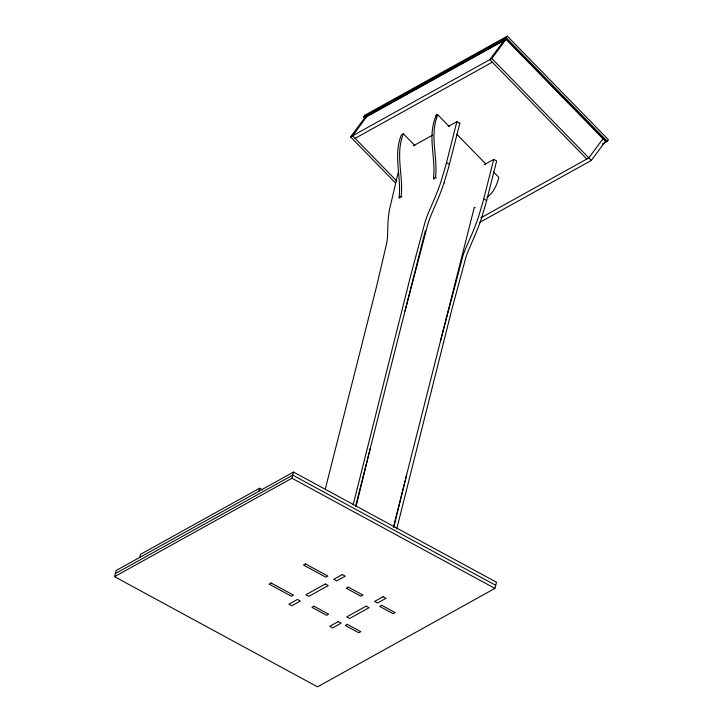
<?xml version="1.0" encoding="UTF-8"?>
<svg xmlns="http://www.w3.org/2000/svg" width="723" height="723" viewBox="0 0 723 723"><rect width="100%" height="100%" fill="white"/><g stroke="black" fill="none" stroke-linecap="round" stroke-linejoin="round"><path stroke-width="1.08" d="M400.009 198.165L399.096 197.668C401.663 176.774 392.96 155.788 401.373 134.921L403.389 133.8L414.848 145.54M399.096 197.668L401.111 196.548C403.678 175.653 394.975 154.668 403.389 133.8M434.369 179.096L433.448 178.599C436.168 157.334 426.552 134.731 436.891 114.288M433.448 178.599L435.472 177.478C438.039 156.584 429.335 135.599 437.749 114.731L449.2 126.471M353.186 504.699L410.601 275.888L425.106 221.907A57.506 23.154 -61.5 0 1 428.161 213.529L435.083 197.325A113.574 45.739 -61.5 0 0 441.102 181.274L445.72 165.703L456.891 121.654L459.819 123.244L448.658 167.293L444.021 182.865M356.114 506.29L370.303 448.251M393.809 527.284L406.588 475.056M396.737 528.875L451.712 309.977L465.739 257.876A53.303 21.464 -61.5 0 1 468.504 250.285L475.192 234.848A107.492 43.281 -61.5 0 0 481.41 218.536M114.559 576.683L116.123 570.528L293.52 472.065L496.475 582.232L494.921 588.395L317.524 686.85L114.559 576.683L291.956 478.228L293.52 472.065M139.729 557.424L140.506 554.342L259.611 488.242L262.585 489.851M258.834 491.315L259.611 488.242M398.635 170.682L389.399 209.959A113.574 45.739 -61.5 0 0 387.917 223.497L387.555 236.069A57.506 23.154 -61.5 0 1 386.688 243.235L376.62 286.245L325.404 488.658M355.626 506.181L425.314 230.773M393.411 527.067L474.333 207.266L475.246 207.763M478.463 216.954L482.964 201.907L493.737 159.412L496.665 161.003L485.892 203.497L481.391 218.545M404.988 311.107L428.034 223.497A57.506 23.154 -61.5 0 1 431.089 215.12L438.011 198.915A113.574 45.739 -61.5 0 0 444.03 182.865M440.542 340.831L462.81 256.285A53.303 21.464 -61.5 0 1 465.576 248.694L472.264 233.258A107.492 43.281 -61.5 0 0 478.481 216.945M365.106 118.482L363.542 116.873L364.699 115.309L507.32 36.15L608.441 139.774L607.284 141.347L602.358 144.076M395.526 182.982L350.583 136.927L365.043 117.352L506.317 38.943L605.775 140.868L591.324 160.443L479.476 222.521M367.058 116.231L352.598 135.807L396.819 181.121M504.302 40.063L489.842 59.638L586.814 159.015M363.542 116.873L506.163 37.713L507.32 36.15M350.583 136.927L491.857 58.518L506.317 38.943M603.289 138.319L588.838 157.894L480.912 217.795M486.977 197.343C493.583 192.707 496.945 184.934 498.834 177.334L493.493 171.857M364.726 117.759L506.028 39.34L605.494 141.274M355.083 138.355L492.327 62.178M435.734 115.852L437.749 114.731M413.249 145.874L432.643 135.111M448.161 126.498L456.891 121.654M459.15 123.606L459.819 123.244M484.238 164.681L493.737 159.412M115.346 573.61L292.734 475.147L495.698 585.314M446.516 162.657L449.444 164.248M483.723 198.97L486.651 200.56M435.472 177.478L436.385 177.975M401.111 196.548L402.024 197.045M291.956 478.228L494.921 588.395M506.163 37.713L607.284 141.347M491.857 58.518L591.324 160.443M456.837 134.297L485.856 164.031M364.699 115.309L366.263 116.918M271.116 582.973L269.101 584.094L291.486 596.24L293.502 595.128L271.116 582.973M305.477 563.904L303.461 565.025L325.847 577.171L327.862 576.05L305.477 563.904M297.424 599.466L288.938 604.175L291.866 605.766L300.352 601.057L297.424 599.466M325.296 583.994L305.928 594.74L308.857 596.33L328.224 585.585L325.296 583.994M342.277 574.568L333.8 579.277L336.728 580.867L345.214 576.159L342.277 574.568M313.981 606.236L311.965 607.356L326.615 615.309L328.631 614.189L313.981 606.236M348.341 587.166L346.317 588.287L360.967 596.24L362.991 595.119L348.341 587.166M338.219 621.608L329.742 626.317L332.67 627.907L341.148 623.199L338.219 621.608M366.091 606.145L346.724 616.891L349.661 618.481L369.019 607.736L366.091 606.145M383.082 596.71L374.595 601.419L377.523 603.009L386.01 598.301L383.082 596.71M347.347 624.347L345.323 625.467L358.762 632.761L360.777 631.64L347.347 624.347M381.699 605.278L379.683 606.398L393.122 613.691L395.138 612.571L381.699 605.278"/></g></svg>
